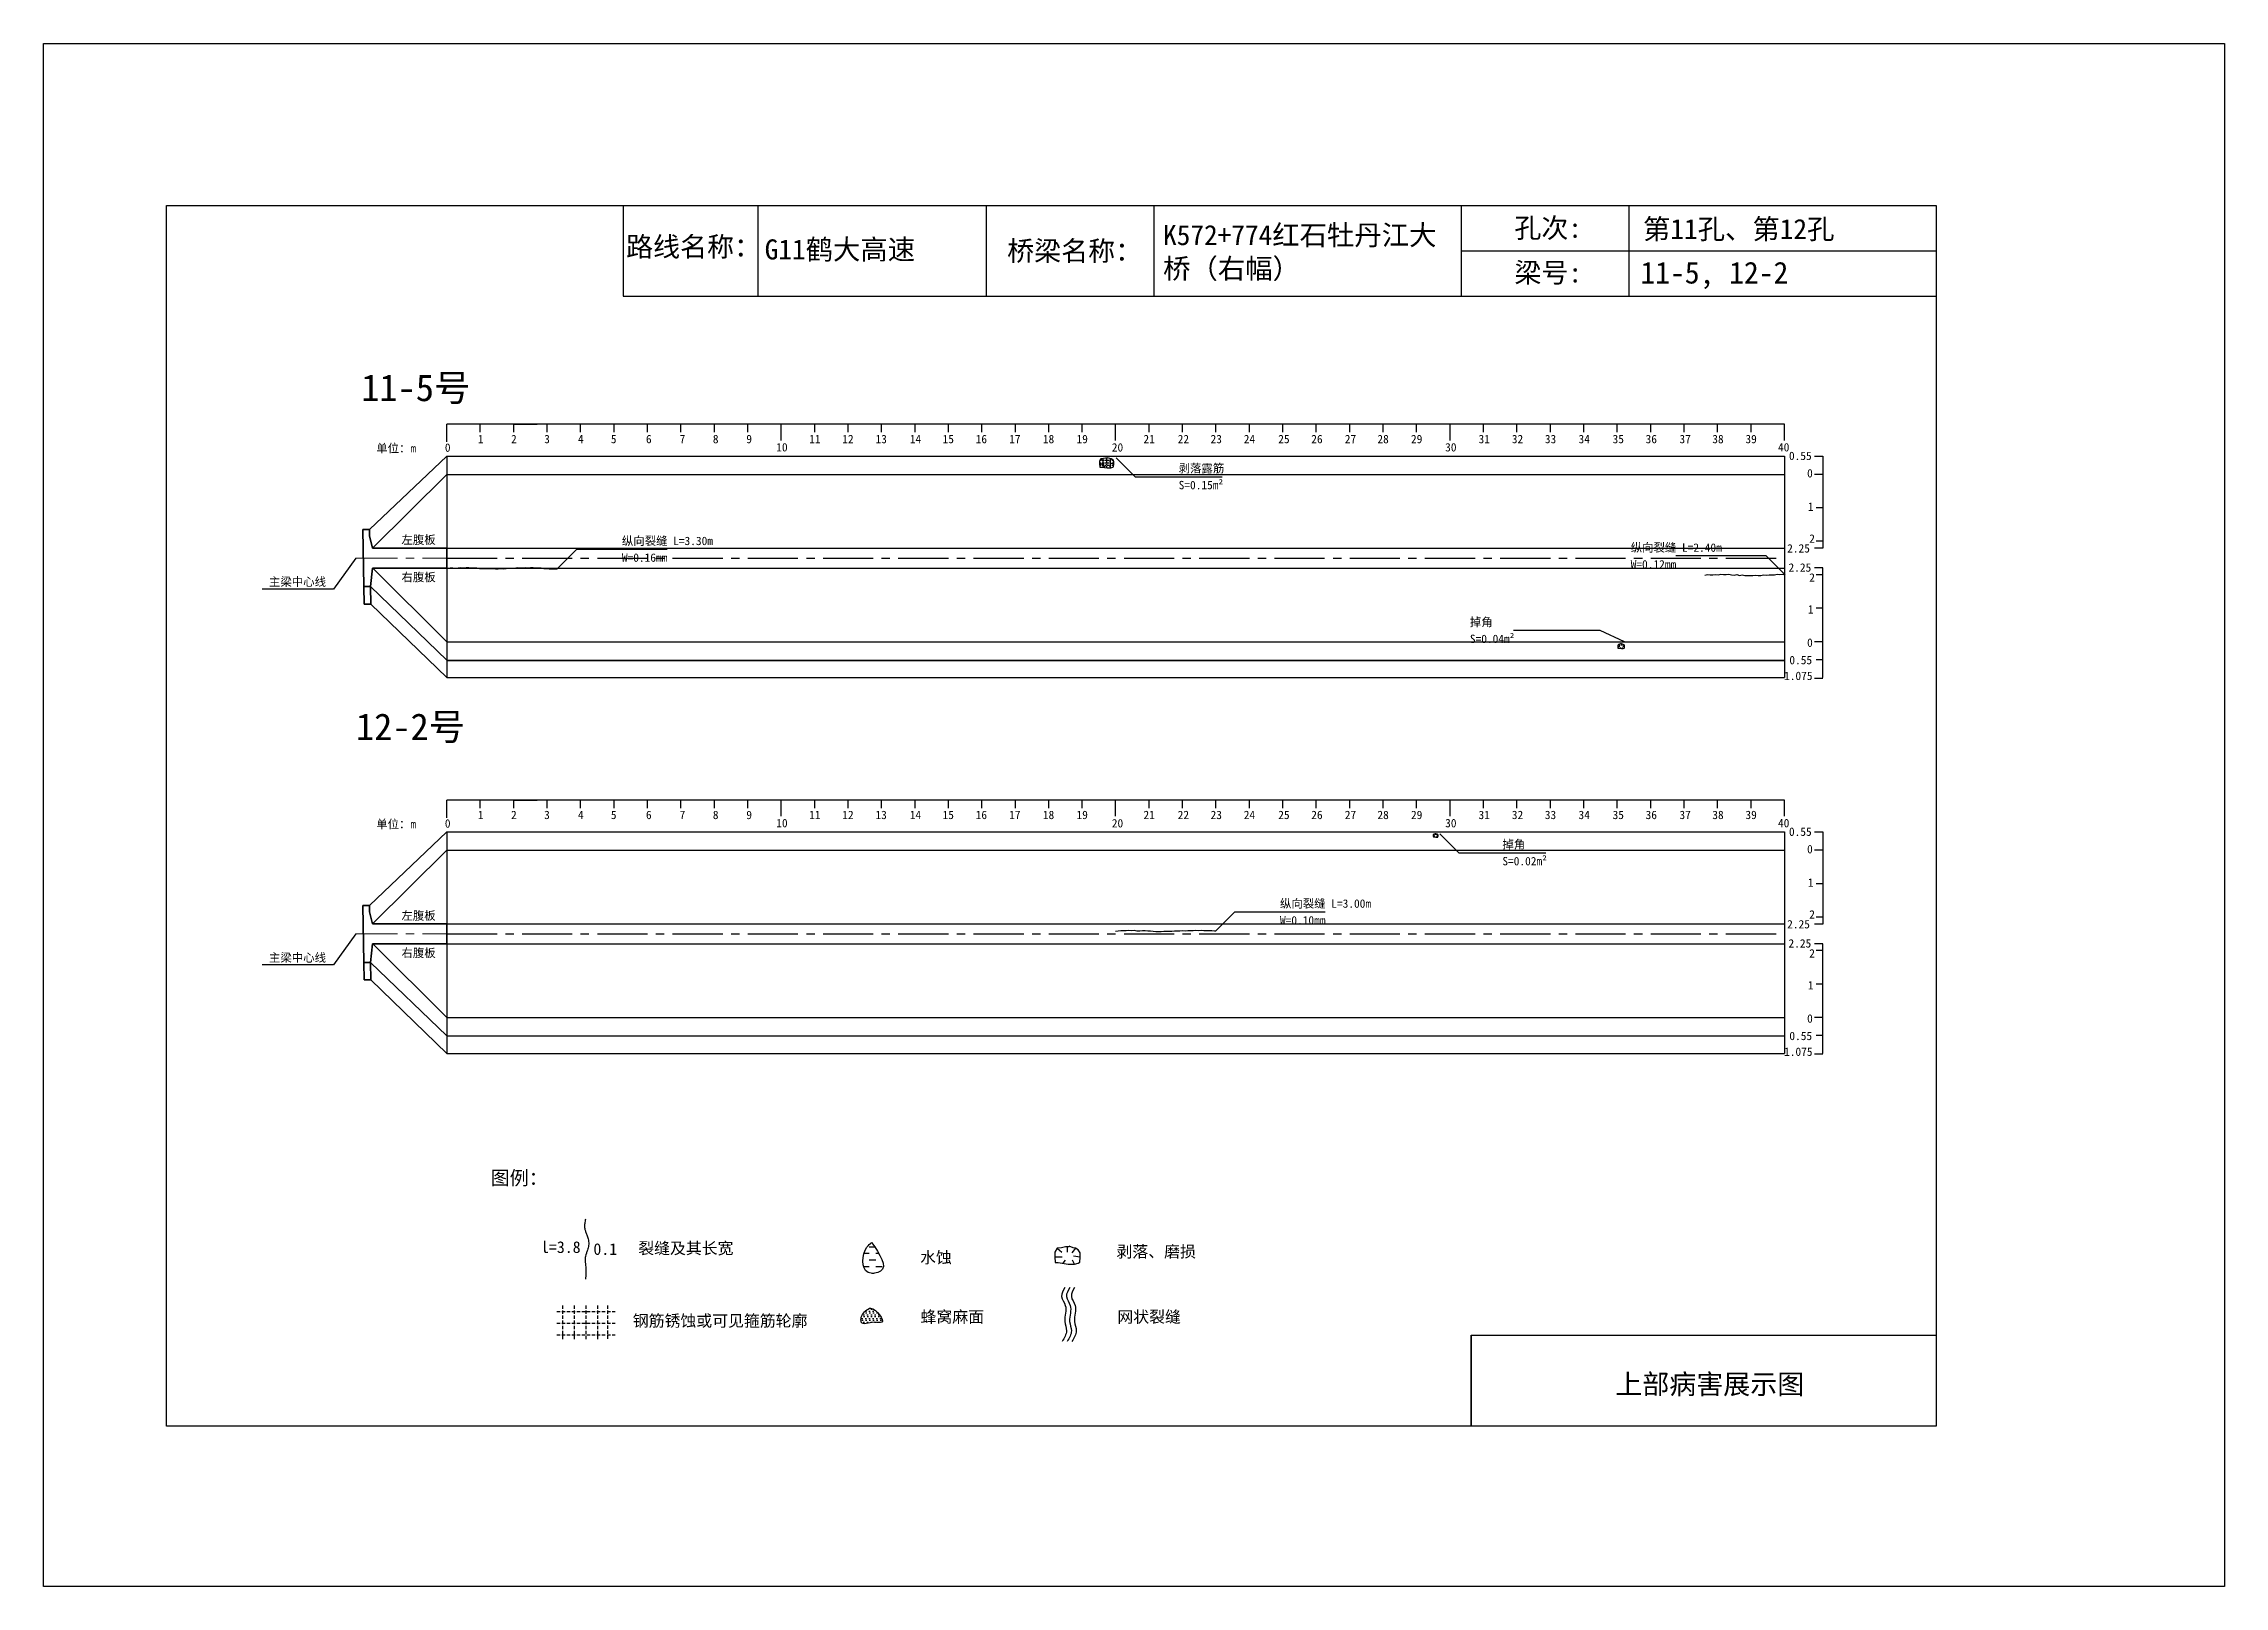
# Model space of a CAD drawing. Header units: millimetres. Extents: x -37 to 615, y -48 to 413.
import ezdxf

# ---------------------------------------------------------------- set-up
doc = ezdxf.new("R2010")
doc.units = ezdxf.units.MM
for name, pattern in [('CENTER', [2, 1.25, -0.25, 0.25, -0.25]), ('CENTER2', [1.125, 0.75, -0.125, 0.125, -0.125]), ('DASHED', [0.75, 0.5, -0.25])]:
    doc.linetypes.add(name, pattern=pattern)
for name, color, linetype in [('加固措施', 7, 'Continuous'), ('图层1', 7, 'Continuous'), ('病害', 5, 'Continuous'), ('轮廓', 3, 'Continuous')]:
    doc.layers.add(name, color=color, linetype=linetype)
doc.layers.add('虚线', color=7, linetype='Continuous', lineweight=30)
doc.styles.get("Standard").update_dxf_attribs({"font": ''})
doc.styles.add('汉字', font='')
doc.styles.get('Standard').set_extended_font_data('SimSun')
doc.styles.get('汉字').set_extended_font_data('SimSun')
pattern_1 = [(0, (-3997.7199, -288.9294), (0.55266586, 1.10533173), [0, -1.10533173])]
pattern_2 = [(0, (-6886.571, -700.7115), (0.55266586, 1.10533173), [0, -1.10533173])]
pattern_3 = [(0, (-3576.1421, -199.0757), (1.9895971, 1.9895971), [1.9895971, -1.9895971])]

# ---------------------------------------------------------------- blocks, each defined once
blk = doc.blocks.new('adfsd')
at = {"lineweight": -2, "ltscale": 0.5}
for p, q in [((1140.897, -3083.694), (1140.936, -3083.729)), ((1140.983, -3083.682), (1140.981, -3083.729)), ((1141.053, -3083.694), (1141.022, -3083.735)), ((1140.876, -3083.768), (1140.94, -3083.769)), ((1140.948, -3083.824), (1140.969, -3083.796)), ((1141.045, -3083.83), (1141.028, -3083.796)), ((1141.094, -3083.772), (1141.036, -3083.763))]:
    blk.add_line(p, q, dxfattribs=at)
blk.add_lwpolyline([(1141, -3083.682), (1140.967, -3083.682), (1140.934, -3083.69), (1140.897, -3083.694), (1140.876, -3083.727), (1140.876, -3083.768), (1140.88, -3083.818), (1140.905, -3083.818), (1140.991, -3083.83), (1141.045, -3083.83), (1141.078, -3083.822), (1141.09, -3083.814), (1141.094, -3083.772), (1141.094, -3083.735), (1141.078, -3083.707), (1141.053, -3083.694), (1141.033, -3083.69), (1141, -3083.678)], dxfattribs=at)
blk = doc.blocks.new('chi')
at = {"color": 0}
for p, q in [((1147.409, -3079.329), (1147.409, -3078.8)), ((1187.409, -3078.8), (1147.409, -3078.8)), ((1148.409, -3079.041), (1148.409, -3078.8)), ((1149.409, -3079.041), (1149.409, -3078.8)), ((1149.409, -3078.8), (1150.109, -3078.8)), ((1150.409, -3079.041), (1150.409, -3078.8)), ((1151.409, -3079.041), (1151.409, -3078.8)), ((1152.409, -3079.041), (1152.409, -3078.8)), ((1153.409, -3079.041), (1153.409, -3078.8)), ((1154.409, -3079.041), (1154.409, -3078.8)), ((1155.409, -3079.041), (1155.409, -3078.8)), ((1156.409, -3079.041), (1156.409, -3078.8)), ((1157.409, -3079.283), (1157.409, -3078.8)), ((1158.409, -3079.041), (1158.409, -3078.8)), ((1159.409, -3079.041), (1159.409, -3078.8)), ((1160.409, -3079.041), (1160.409, -3078.8)), ((1161.409, -3079.041), (1161.409, -3078.8)), ((1162.409, -3079.041), (1162.409, -3078.8)), ((1163.409, -3079.041), (1163.409, -3078.8)), ((1164.409, -3079.041), (1164.409, -3078.8)), ((1165.409, -3079.041), (1165.409, -3078.8)), ((1166.409, -3079.041), (1166.409, -3078.8)), ((1167.409, -3079.283), (1167.409, -3078.8)), ((1168.409, -3079.041), (1168.409, -3078.8)), ((1169.409, -3079.041), (1169.409, -3078.8)), ((1170.409, -3079.041), (1170.409, -3078.8)), ((1171.409, -3079.041), (1171.409, -3078.8)), ((1172.409, -3079.041), (1172.409, -3078.8)), ((1173.409, -3079.041), (1173.409, -3078.8)), ((1174.409, -3079.041), (1174.409, -3078.8)), ((1175.409, -3079.041), (1175.409, -3078.8)), ((1176.409, -3079.041), (1176.409, -3078.8)), ((1177.409, -3079.283), (1177.409, -3078.8)), ((1178.409, -3079.041), (1178.409, -3078.8)), ((1179.409, -3079.041), (1179.409, -3078.8)), ((1180.409, -3079.041), (1180.409, -3078.8)), ((1181.409, -3079.041), (1181.409, -3078.8)), ((1182.409, -3079.041), (1182.409, -3078.8)), ((1183.409, -3079.041), (1183.409, -3078.8)), ((1184.409, -3079.041), (1184.409, -3078.8)), ((1185.409, -3079.041), (1185.409, -3078.8)), ((1186.409, -3079.041), (1186.409, -3078.8)), ((1187.409, -3079.283), (1187.409, -3078.8))]:
    blk.add_line(p, q, dxfattribs=at)
for s, p in [('0', (1147.349, -3079.623)), ('1', (1148.339, -3079.368)), ('2', (1149.328, -3079.368)), ('3', (1150.319, -3079.368)), ('4', (1151.329, -3079.368)), ('5', (1152.313, -3079.368)), ('6', (1153.363, -3079.368)), ('7', (1154.37, -3079.368)), ('8', (1155.363, -3079.368)), ('9', (1156.363, -3079.368)), ('10', (1157.259, -3079.613)), ('11', (1158.242, -3079.368)), ('12', (1159.233, -3079.368)), ('13', (1160.227, -3079.368)), ('14', (1161.252, -3079.368)), ('15', (1162.233, -3079.368)), ('16', (1163.223, -3079.368)), ('17', (1164.224, -3079.368)), ('18', (1165.232, -3079.368)), ('19', (1166.238, -3079.368)), ('20', (1167.294, -3079.617)), ('21', (1168.24, -3079.368)), ('22', (1169.264, -3079.368)), ('23', (1170.247, -3079.368)), ('24', (1171.24, -3079.368)), ('25', (1172.271, -3079.368)), ('26', (1173.258, -3079.368)), ('27', (1174.261, -3079.368)), ('28', (1175.236, -3079.368)), ('29', (1176.24, -3079.368)), ('30', (1177.262, -3079.613)), ('31', (1178.261, -3079.368)), ('32', (1179.256, -3079.368)), ('33', (1180.243, -3079.368)), ('34', (1181.251, -3079.368)), ('35', (1182.269, -3079.368)), ('36', (1183.256, -3079.368)), ('37', (1184.269, -3079.368)), ('38', (1185.251, -3079.368)), ('39', (1186.242, -3079.368)), ('40', (1187.216, -3079.613))]:
    blk.add_text(s, height=0.25).set_placement(p)
blk = doc.blocks.new('kopp')
at = {"color": 0}
for p, q in [((1188.308, -3078.25), (1188.558, -3078.25)), ((1188.558, -3078.25), (1188.558, -3078.8)), ((1188.558, -3078.8), (1188.308, -3078.8)), ((1188.558, -3078.8), (1188.558, -3079.8)), ((1188.558, -3079.8), (1188.358, -3079.8)), ((1188.558, -3079.8), (1188.558, -3079.8)), ((1188.558, -3079.8), (1188.558, -3080.8)), ((1188.558, -3081.009), (1188.308, -3081.009)), ((1188.558, -3080.8), (1188.358, -3080.8)), ((1188.558, -3080.8), (1188.558, -3081.009)), ((1188.558, -3081.592), (1188.308, -3081.592)), ((1188.558, -3081.8), (1188.358, -3081.8)), ((1188.558, -3081.8), (1188.558, -3081.592)), ((1188.558, -3082.8), (1188.558, -3081.8)), ((1188.558, -3082.8), (1188.358, -3082.8)), ((1188.558, -3083.8), (1188.558, -3082.8)), ((1188.558, -3082.8), (1188.558, -3082.8)), ((1188.558, -3083.8), (1188.308, -3083.8)), ((1188.558, -3084.875), (1188.558, -3083.8)), ((1188.558, -3084.338), (1188.358, -3084.338)), ((1188.308, -3084.888), (1188.558, -3084.888))]:
    blk.add_line(p, q, dxfattribs=at)
for s, p in [('0.55', (1187.543, -3078.37)), ('0', (1188.086, -3078.891)), ('1', (1188.109, -3079.89)), ('2', (1188.15, -3080.842)), ('2.25', (1187.49, -3081.135)), ('2.25', (1187.53, -3081.708)), ('2', (1188.15, -3082.006)), ('1', (1188.109, -3082.959)), ('0', (1188.086, -3083.954)), ('0.55', (1187.556, -3084.474)), ('1.075', (1187.398, -3084.946))]:
    blk.add_text(s, height=0.25).set_placement(p)

msp = doc.modelspace()

# ---------------------------------------------------------------- hatches: boundary and pattern name
at = {"layer": '加固措施', "lineweight": -2}
h = msp.add_hatch(dxfattribs=at)
h.set_pattern_fill('DASH', color=256, scale=0.626645)
h.set_pattern_definition(pattern_3)
edge = h.paths.add_edge_path()
edge.add_spline(control_points=[(210.85, 54.88), (210.36, 54.45), (208.03, 52.39), (207.41, 44.9), (216.74, 46.23), (213.29, 51.3), (210.85, 54.88)], knot_values=[0, 0, 0, 0, 3.237042, 15.187225, 21.182779, 35.601669, 35.601669, 35.601669, 35.601669], degree=3, periodic=0)
h = msp.add_hatch(dxfattribs=at)
h.set_pattern_fill('DASH', color=256, scale=0.626645)
h.set_pattern_definition(pattern_3)
edge = h.paths.add_edge_path()
edge.add_spline(control_points=[(210.85, 54.88), (210.36, 54.45), (208.03, 52.39), (207.41, 44.9), (216.74, 46.23), (213.29, 51.3), (210.85, 54.88)], knot_values=[0, 0, 0, 0, 3.237042, 15.187225, 21.182779, 35.601669, 35.601669, 35.601669, 35.601669], degree=3, periodic=0)
h = msp.add_hatch(dxfattribs=at)
h.set_pattern_fill('DOTS', scale=0.696272)
h.set_pattern_definition(pattern_1)
edge = h.paths.add_edge_path()
edge.add_spline(control_points=[(210.19, 35.22), (209.15, 34.51), (207.68, 33.49), (207.52, 29.75), (211, 31.47), (215.72, 30.12), (212.21, 35.3), (210.31, 35.22), (210.19, 35.22)], knot_values=[0, 0, 0, 0, 5.205471, 7.397577, 12.944796, 16.169923, 23.88441, 24.400432, 24.400432, 24.400432, 24.400432], degree=3, periodic=0)
h = msp.add_hatch(dxfattribs=at)
h.set_pattern_fill('DOTS', scale=0.696272)
h.set_pattern_definition(pattern_1)
edge = h.paths.add_edge_path()
edge.add_spline(control_points=[(210.19, 35.22), (209.15, 34.51), (207.68, 33.49), (207.52, 29.75), (211, 31.47), (215.72, 30.12), (212.21, 35.3), (210.31, 35.22), (210.19, 35.22)], knot_values=[0, 0, 0, 0, 5.205471, 7.397577, 12.944796, 16.169923, 23.88441, 24.400432, 24.400432, 24.400432, 24.400432], degree=3, periodic=0)
at = {"layer": '病害', "lineweight": -2}
h = msp.add_hatch(dxfattribs=at)
h.set_pattern_fill('DOTS', color=4, scale=0.696272, style=0)
h.set_pattern_definition(pattern_2)
edge = h.paths.add_edge_path()
edge.add_spline(control_points=[(210.19, 35.22), (209.15, 34.51), (207.68, 33.49), (207.52, 29.75), (211, 31.47), (215.72, 30.12), (212.21, 35.3), (210.31, 35.22), (210.19, 35.22)], knot_values=[0, 0, 0, 0, 1.041094, 1.479515, 2.588959, 3.233985, 4.776882, 4.880086, 4.880086, 4.880086, 4.880086], degree=3, periodic=0)
h = msp.add_hatch(dxfattribs=at)
h.set_pattern_fill('DOTS', color=4, scale=0.696272, style=0)
h.set_pattern_definition(pattern_2)
edge = h.paths.add_edge_path()
edge.add_spline(control_points=[(210.19, 35.22), (209.15, 34.51), (207.68, 33.49), (207.52, 29.75), (211, 31.47), (215.72, 30.12), (212.21, 35.3), (210.31, 35.22), (210.19, 35.22)], knot_values=[0, 0, 0, 0, 1.041094, 1.479515, 2.588959, 3.233985, 4.776882, 4.880086, 4.880086, 4.880086, 4.880086], degree=3, periodic=0)

# ---------------------------------------------------------------- linework, layer by layer
at = {"color": 0, "linetype": 'ByBlock'}
for p, q in [((0, 364.85), (529.17, 364.85)), ((0, 0), (0, 364.85)), ((136.5, 364.85), (136.5, 337.72)), ((245.1, 364.85), (245.1, 337.72)), ((387.13, 364.85), (387.13, 337.72)), ((437.29, 364.79), (437.29, 337.66)), ((529.17, 364.85), (529.17, 0)), ((136.5, 337.72), (529.17, 337.72)), ((390.12, 0), (390.12, 27.12)), ((390.12, 27.12), (529.17, 27.12)), ((529.17, 0), (0, 0))]:
    msp.add_line(p, q, dxfattribs=at)
at = {"color": 0}
for p, q in [((60.65, 267.93), (83.82, 289.93)), ((83.82, 289.93), (83.82, 223.68)), ((83.82, 289.93), (483.82, 289.93)), ((483.82, 289.93), (483.82, 223.68)), ((61.57, 262.43), (83.82, 284.43)), ((83.82, 262.43), (483.82, 262.43)), ((483.82, 262.43), (483.82, 259.43)), ((56.57, 259.43), (49.96, 250.17)), ((61.64, 256.43), (83.82, 234.43)), ((83.82, 256.43), (483.82, 256.43)), ((49.96, 250.17), (28.63, 250.17)), ((60.99, 250.93), (83.82, 228.93)), ((61.09, 245.68), (83.82, 223.68)), ((83.82, 234.43), (483.82, 234.43)), ((83.82, 228.93), (483.82, 228.93)), ((83.82, 228.81), (483.82, 228.81)), ((83.82, 223.68), (483.82, 223.68)), ((60.65, 155.59), (83.82, 177.59)), ((83.82, 177.59), (83.82, 111.34)), ((83.82, 177.59), (483.82, 177.59)), ((483.82, 177.59), (483.82, 111.34)), ((61.57, 150.08), (83.82, 172.09)), ((83.82, 172.09), (483.82, 172.09)), ((83.82, 150.09), (483.82, 150.09)), ((483.82, 150.09), (483.82, 147.09)), ((56.57, 147.09), (49.96, 137.83)), ((61.64, 144.09), (83.82, 122.09)), ((83.82, 144.09), (483.82, 144.09)), ((49.96, 137.83), (28.63, 137.83)), ((60.99, 138.59), (83.82, 116.59)), ((61.09, 133.34), (83.82, 111.34)), ((83.82, 122.09), (483.82, 122.09)), ((83.82, 116.59), (483.82, 116.59)), ((83.82, 111.34), (483.82, 111.34))]:
    msp.add_line(p, q, dxfattribs=at)
at = {"color": 1, "linetype": 'DASHED'}
for p, q in [((279, 288.65), (283.3, 288.65)), ((279, 287.9), (283.3, 287.9)), ((279, 287.15), (283.3, 287.15)), ((280.08, 286.4), (280.08, 289.4)), ((281.15, 286.4), (281.15, 289.4)), ((282.23, 286.4), (282.23, 289.4))]:
    msp.add_line(p, q, dxfattribs=at)
at = {"color": 7}
for p, q in [((279, 287.62), (280.27, 287.6)), ((279.41, 289.08), (280.19, 288.4)), ((280.42, 286.52), (280.83, 287.07)), ((281.11, 289.32), (281.07, 288.4)), ((282.49, 289.08), (281.87, 288.28)), ((282.33, 286.4), (281.99, 287.07)), ((283.3, 287.54), (282.15, 287.72)), ((434, 232.97), (434.59, 232.96)), ((434.19, 233.64), (434.55, 233.33)), ((434.66, 232.46), (434.85, 232.71)), ((434.98, 233.76), (434.96, 233.33)), ((435.62, 233.64), (435.34, 233.27)), ((435.55, 232.4), (435.39, 232.71)), ((436, 232.93), (435.47, 233.01)), ((378.8, 176.41), (379.22, 176.4)), ((378.94, 176.89), (379.2, 176.67)), ((379.27, 176.04), (379.41, 176.22)), ((379.5, 176.97), (379.49, 176.67)), ((379.96, 176.89), (379.76, 176.63)), ((379.91, 176), (379.8, 176.22)), ((380.23, 176.38), (379.85, 176.44))]:
    msp.add_line(p, q, dxfattribs=at)
msp.add_line((83.82, 284.43), (483.82, 284.43))
at = {"color": 1, "linetype": 'CENTER2', "ltscale": 20}
for p, q in [((83.82, 259.43), (483.82, 259.43)), ((83.82, 147.09), (483.82, 147.09))]:
    msp.add_line(p, q, dxfattribs=at)
at = {"color": 1, "linetype": 'DASHED', "ltscale": 2}
for p, q in [((116.71, 34.25), (134.11, 34.25)), ((116.71, 34.25), (134.11, 34.25)), ((118.45, 35.99), (118.45, 25.55)), ((118.45, 35.99), (118.45, 25.55)), ((121.93, 35.99), (121.93, 25.55)), ((121.93, 35.99), (121.93, 25.55)), ((125.41, 35.99), (125.41, 25.55)), ((125.41, 35.99), (125.41, 25.55)), ((128.89, 35.99), (128.89, 25.55)), ((128.89, 35.99), (128.89, 25.55)), ((131.87, 36.02), (131.87, 25.57)), ((131.87, 36.02), (131.87, 25.57)), ((116.71, 30.77), (134.11, 30.77)), ((116.71, 30.77), (134.11, 30.77)), ((116.71, 27.29), (134.11, 27.29)), ((116.71, 27.29), (134.11, 27.29))]:
    msp.add_line(p, q, dxfattribs=at)
at = {"color": 3, "linetype": 'ByBlock'}
msp.add_lwpolyline([(-36.77, 413.19), (615.38, 413.19), (615.38, -47.93), (-36.77, -47.93)], close=True, dxfattribs=at)
at = {"color": 7}
for points in [[(281.43, 289.32), (280.79, 289.32), (280.14, 289.16), (279.41, 289.08), (279, 288.43), (279, 287.62), (279.08, 286.64), (279.57, 286.64), (281.27, 286.4), (282.33, 286.4), (282.98, 286.56), (283.22, 286.72), (283.3, 287.54), (283.3, 288.26), (282.98, 288.83), (282.49, 289.08), (282.08, 289.16), (281.43, 289.4)], [(284, 289.4), (289.66, 283.74), (315.66, 283.74)], [(117, 256.4), (122.66, 262.06), (149.66, 262.06)], [(84, 256.4), (84.8, 256.5), (85.6, 256.48), (86.4, 256.43), (87.2, 256.53), (88, 256.63), (88.8, 256.46), (89.6, 256.6), (90.4, 256.6), (91.2, 256.51), (92, 256.46), (92.8, 256.52), (93.6, 256.3), (94.4, 256.35), (95.2, 256.3), (96, 256.32), (96.8, 256.26), (97.6, 256.33), (98.4, 256.17), (99.2, 256.18), (100, 256.3), (100.8, 256.22), (101.6, 256.29), (102.4, 256.4), (103.2, 256.43), (104, 256.42), (104.8, 256.59), (105.6, 256.53), (106.4, 256.53), (107.2, 256.57), (108, 256.47), (108.8, 256.58), (109.6, 256.59), (110.4, 256.52), (111.2, 256.51), (112, 256.46), (112.8, 256.32), (113.6, 256.33), (114.4, 256.25), (115.2, 256.24), (116, 256.25), (116.8, 256.23), (117, 256.4)], [(484, 254.4), (478.34, 260.06), (451.34, 260.06)], [(460, 254.3), (460.8, 254.5), (461.6, 254.42), (462.4, 254.43), (463.2, 254.54), (464, 254.46), (464.8, 254.6), (465.6, 254.48), (466.4, 254.47), (467.2, 254.58), (468, 254.43), (468.8, 254.36), (469.6, 254.47), (470.4, 254.25), (471.2, 254.39), (472, 254.22), (472.8, 254.19), (473.6, 254.2), (474.4, 254.19), (475.2, 254.29), (476, 254.18), (476.8, 254.21), (477.6, 254.4), (478.4, 254.33), (479.2, 254.38), (480, 254.39), (480.8, 254.4), (481.6, 254.57), (482.4, 254.54), (483.2, 254.6), (484, 254.4)], [(436, 234.4), (428.75, 237.78), (402.75, 237.78)], [(435.13, 233.76), (434.83, 233.76), (434.53, 233.68), (434.19, 233.64), (434, 233.34), (434, 232.97), (434.04, 232.51), (434.26, 232.51), (435.06, 232.4), (435.55, 232.4), (435.85, 232.48), (435.96, 232.55), (436, 232.93), (436, 233.27), (435.85, 233.53), (435.62, 233.64), (435.43, 233.68), (435.13, 233.8)], [(379.61, 176.97), (379.4, 176.97), (379.18, 176.92), (378.94, 176.89), (378.8, 176.68), (378.8, 176.41), (378.83, 176.08), (378.99, 176.08), (379.56, 176), (379.91, 176), (380.13, 176.05), (380.21, 176.11), (380.23, 176.38), (380.23, 176.62), (380.13, 176.81), (379.96, 176.89), (379.83, 176.92), (379.61, 177)], [(380.8, 177), (386.46, 171.34), (412.46, 171.34)], [(313.8, 148), (319.46, 153.66), (346.46, 153.66)], [(283.8, 147.92), (284.6, 148.02), (285.4, 148.11), (286.2, 148.08), (287, 148.06), (287.8, 148.23), (288.6, 148.06), (289.4, 148.21), (290.2, 148.05), (291, 148.02), (291.8, 148.12), (292.6, 148.09), (293.4, 148), (294.2, 147.97), (295, 147.93), (295.8, 147.85), (296.6, 147.79), (297.4, 147.82), (298.2, 147.88), (299, 147.91), (299.8, 147.95), (300.6, 147.95), (301.4, 148.03), (302.2, 148), (303, 147.99), (303.8, 148.07), (304.6, 148.03), (305.4, 148.15), (306.2, 148.08), (307, 148.07), (307.8, 148.22), (308.6, 148.11), (309.4, 148.17), (310.2, 148.1), (311, 148.11), (311.8, 148.08), (312.6, 148.07), (313.4, 148), (313.8, 148)]]:
    msp.add_lwpolyline(points, dxfattribs=at)
for points in [[(268.59, 41.36), (268.08, 40.47), (267.03, 38.67), (269.71, 35.55), (267.97, 31.9), (269.63, 28.26), (268.46, 26.35), (267.82, 25.31)], [(268.59, 41.36), (268.08, 40.47), (267.03, 38.67), (269.71, 35.55), (267.97, 31.9), (269.63, 28.26), (268.46, 26.35), (267.82, 25.31)], [(270.07, 41.36), (269.55, 40.47), (268.51, 38.67), (271.18, 35.55), (269.44, 31.9), (271.1, 28.26), (269.94, 26.35), (269.3, 25.31)], [(270.07, 41.36), (269.55, 40.47), (268.51, 38.67), (271.18, 35.55), (269.44, 31.9), (271.1, 28.26), (269.94, 26.35), (269.3, 25.31)], [(271.52, 41.36), (271, 40.47), (269.96, 38.67), (272.63, 35.55), (270.89, 31.9), (272.55, 28.26), (271.39, 26.35), (270.75, 25.31)], [(271.52, 41.36), (271, 40.47), (269.96, 38.67), (272.63, 35.55), (270.89, 31.9), (272.55, 28.26), (271.39, 26.35), (270.75, 25.31)]]:
    msp.add_open_spline(points, degree=3, knots=[0, 0, 0, 0, 2.808133, 5.677796, 10.461234, 13.324406, 16.732801, 16.732801, 16.732801, 16.732801])
at = {"lineweight": -2}
msp.add_open_spline([(210.19, 35.22), (209.15, 34.51), (207.68, 33.49), (207.52, 29.75), (211, 31.47), (215.72, 30.12), (212.21, 35.3), (210.31, 35.22), (210.19, 35.22)], degree=3, knots=[0, 0, 0, 0, 3.624423, 5.150725, 9.013098, 11.258664, 16.630045, 16.989336, 16.989336, 16.989336, 16.989336], dxfattribs=at)
msp.add_open_spline([(210.19, 35.22), (209.15, 34.51), (207.68, 33.49), (207.52, 29.75), (211, 31.47), (215.72, 30.12), (212.21, 35.3), (210.31, 35.22), (210.19, 35.22)], degree=3, knots=[0, 0, 0, 0, 3.624423, 5.150725, 9.013098, 11.258664, 16.630045, 16.989336, 16.989336, 16.989336, 16.989336], dxfattribs=at)
at = {"layer": '加固措施', "lineweight": -2}
msp.add_open_spline([(210.85, 54.88), (210.36, 54.45), (208.03, 52.39), (207.41, 44.9), (216.74, 46.23), (213.29, 51.3), (210.85, 54.88)], degree=3, knots=[0, 0, 0, 0, 2.028466, 9.51698, 13.274057, 22.309569, 22.309569, 22.309569, 22.309569], dxfattribs=at)
msp.add_open_spline([(210.85, 54.88), (210.36, 54.45), (208.03, 52.39), (207.41, 44.9), (216.74, 46.23), (213.29, 51.3), (210.85, 54.88)], degree=3, knots=[0, 0, 0, 0, 2.028466, 9.51698, 13.274057, 22.309569, 22.309569, 22.309569, 22.309569], dxfattribs=at)
at = {"layer": '图层1', "lineweight": -2}
msp.add_open_spline([(125.25, 61.82), (125.22, 61.61), (125.18, 61.39), (125.07, 60.75), (125.02, 60.35), (124.99, 59.78), (125, 59.6), (125.02, 59.31), (125.03, 59.21), (125.06, 59), (125.09, 58.89), (125.19, 58.51), (125.29, 58.21), (125.54, 57.57), (125.69, 57.22), (125.96, 56.46), (126.09, 56.04), (126.21, 55.34), (126.24, 55.06), (126.25, 54.51), (126.23, 54.25), (126.16, 53.74), (126.11, 53.5), (126, 53.03), (125.93, 52.81), (125.76, 52.25), (125.64, 51.93), (125.45, 51.33), (125.36, 51.04), (125.27, 50.66), (125.24, 50.54), (125.21, 50.32), (125.2, 50.23), (125.18, 50.03), (125.17, 49.92), (125.17, 49.54), (125.18, 49.25), (125.23, 48.62), (125.27, 48.29), (125.33, 47.7), (125.35, 47.46), (125.38, 47), (125.39, 46.78), (125.4, 46.36), (125.4, 46.16), (125.39, 45.54), (125.37, 45.14), (125.32, 44.45), (125.3, 44.15), (125.27, 43.85)], degree=3, knots=[0, 0, 0, 0, 0.93103, 0.93103, 2.904338, 2.904338, 3.933552, 3.933552, 4.598026, 4.598026, 5.2625, 5.2625, 6.799065, 6.799065, 8.335629, 8.335629, 9.872194, 9.872194, 10.744529, 10.744529, 11.616864, 11.616864, 12.4892, 12.4892, 13.361535, 13.361535, 14.755665, 14.755665, 16.149795, 16.149795, 16.835641, 16.835641, 17.410365, 17.410365, 17.98509, 17.98509, 19.45733, 19.45733, 20.929571, 20.929571, 21.910052, 21.910052, 22.722819, 22.722819, 23.535585, 23.535585, 25.161117, 25.161117, 26.428502, 26.428502, 26.428502, 26.428502], dxfattribs=at)
msp.add_open_spline([(125.25, 61.82), (125.22, 61.61), (125.18, 61.39), (125.07, 60.75), (125.02, 60.35), (124.99, 59.78), (125, 59.6), (125.02, 59.31), (125.03, 59.21), (125.06, 59), (125.09, 58.89), (125.19, 58.51), (125.29, 58.21), (125.54, 57.57), (125.69, 57.22), (125.96, 56.46), (126.09, 56.04), (126.21, 55.34), (126.24, 55.06), (126.25, 54.51), (126.23, 54.25), (126.16, 53.74), (126.11, 53.5), (126, 53.03), (125.93, 52.81), (125.76, 52.25), (125.64, 51.93), (125.45, 51.33), (125.36, 51.04), (125.27, 50.66), (125.24, 50.54), (125.21, 50.32), (125.2, 50.23), (125.18, 50.03), (125.17, 49.92), (125.17, 49.54), (125.18, 49.25), (125.23, 48.62), (125.27, 48.29), (125.33, 47.7), (125.35, 47.46), (125.38, 47), (125.39, 46.78), (125.4, 46.36), (125.4, 46.16), (125.39, 45.54), (125.37, 45.14), (125.32, 44.45), (125.3, 44.15), (125.27, 43.85)], degree=3, knots=[0, 0, 0, 0, 0.93103, 0.93103, 2.904338, 2.904338, 3.933552, 3.933552, 4.598026, 4.598026, 5.2625, 5.2625, 6.799065, 6.799065, 8.335629, 8.335629, 9.872194, 9.872194, 10.744529, 10.744529, 11.616864, 11.616864, 12.4892, 12.4892, 13.361535, 13.361535, 14.755665, 14.755665, 16.149795, 16.149795, 16.835641, 16.835641, 17.410365, 17.410365, 17.98509, 17.98509, 19.45733, 19.45733, 20.929571, 20.929571, 21.910052, 21.910052, 22.722819, 22.722819, 23.535585, 23.535585, 25.161117, 25.161117, 26.428502, 26.428502, 26.428502, 26.428502], dxfattribs=at)
at = {"layer": '病害', "color": 5}
for p, q in [((136.5, 364.85), (136.5, 337.72)), ((245.1, 364.85), (245.1, 337.72)), ((387.13, 364.85), (387.13, 337.72)), ((529.17, 364.85), (529.17, 337.72)), ((136.5, 337.72), (386.58, 337.72)), ((386.58, 337.72), (529.17, 337.72)), ((390.12, 27.12), (529.17, 27.12)), ((390.12, 27.12), (390.12, 0)), ((529.17, 27.12), (529.17, 0))]:
    msp.add_line(p, q, dxfattribs=at)
at = {"layer": '病害', "color": 0}
for p, q in [((176.83, 364.85), (176.83, 337.72)), ((295.25, 364.85), (295.25, 337.72)), ((387.14, 351.23), (529.17, 351.23))]:
    msp.add_line(p, q, dxfattribs=at)
at = {"layer": '虚线', "linetype": 'CENTER', "lineweight": 18, "ltscale": 10}
for p, q in [((56.57, 259.43), (83.82, 259.43)), ((56.57, 147.09), (83.82, 147.09))]:
    msp.add_line(p, q, dxfattribs=at)
at = {"layer": '轮廓', "color": 5, "lineweight": 35}
for p, q in [((58.99, 250.93), (58.65, 267.93)), ((58.65, 267.93), (60.65, 267.93)), ((60.69, 266.05), (60.65, 267.93)), ((61.57, 262.43), (60.69, 266.05)), ((83.82, 262.43), (61.57, 262.43)), ((83.82, 256.43), (83.82, 262.43)), ((60.99, 250.93), (61.63, 256.43)), ((83.82, 256.43), (61.63, 256.43)), ((58.99, 250.93), (60.99, 250.93)), ((59.09, 245.68), (58.99, 250.93)), ((61.09, 245.68), (60.99, 250.93)), ((59.09, 245.68), (61.09, 245.68)), ((58.99, 138.59), (58.65, 155.59)), ((58.65, 155.59), (60.65, 155.59)), ((60.69, 153.71), (60.65, 155.59)), ((61.57, 150.08), (60.69, 153.71)), ((83.82, 150.08), (61.57, 150.08)), ((83.82, 144.08), (83.82, 150.08)), ((60.99, 138.59), (61.63, 144.09)), ((83.82, 144.09), (61.63, 144.09)), ((58.99, 138.59), (60.99, 138.59)), ((59.09, 133.34), (58.99, 138.59)), ((61.09, 133.34), (60.99, 138.59)), ((59.09, 133.34), (61.09, 133.34))]:
    msp.add_line(p, q, dxfattribs=at)

# ---------------------------------------------------------------- block references
at = {"color": 0}
for name, p, xscale, yscale, zscale in [('chi', (-11390.27, 31087.43), 9.999999999994273, 9.999999999994273, 9.999999999994273), ('kopp', (-11390.27, 31072.43), 9.999999999994273, 9.999999999994273, 9.999999999994273), ('chi', (-11390.27, 30975.09), 9.999999999994273, 9.999999999994273, 9.999999999994273), ('kopp', (-11390.27, 30960.09), 9.999999999994273, 9.999999999994273, 9.999999999994273), ('adfsd', (-39452.38, 107407.64), 34.81359766870787, 34.81359766870787, 34.81359766870787), ('adfsd', (-39452.38, 107407.64), 34.81359766870787, 34.81359766870787, 34.81359766870787)]:
    msp.add_blockref(name, p, dxfattribs=dict(at, xscale=xscale, yscale=yscale, zscale=zscale))

# ---------------------------------------------------------------- texts
for s, p in [('单位：m', (62.7, 290.99)), ('左腹板', (70.24, 263.64)), ('右腹板', (70.24, 252.47)), ('主梁中心线', (30.63, 251.08)), ('单位：m', (62.7, 178.65)), ('左腹板', (70.24, 151.3)), ('主梁中心线', (30.63, 138.73)), ('右腹板', (70.24, 140.13))]:
    msp.add_text(s, height=2.5).set_placement(p)
at = {"color": 7}
for s, p in [('剥落露筋', (302.66, 284.99)), ('S=0.15m²', (302.66, 279.99)), ('纵向裂缝 L=3.30m', (136.16, 263.31)), ('纵向裂缝 L=2.40m', (437.84, 261.31)), ('W=0.16mm', (136.16, 258.31)), ('W=0.12mm', (437.84, 256.31)), ('掉角', (389.75, 239.03)), ('S=0.04m²', (389.75, 234.03)), ('掉角', (399.46, 172.59)), ('S=0.02m²', (399.46, 167.59)), ('纵向裂缝 L=3.00m', (332.96, 154.91)), ('W=0.10mm', (332.96, 149.91))]:
    msp.add_text(s, height=2.5, dxfattribs=at).set_placement(p)
at = {"linetype": 'ByBlock', "attachment_point": 1, "style": '汉字'}
for s, insert, char_height, width in [('K572+774红石牡丹江大桥（右幅）', (298, 358.97), 6, 87.5474), ('{\\C0;第11孔、第12孔}', (441.52, 360.78), 6, 77.4135), ('{\\C0;G11鹤大高速}', (178.87, 354.68), 6, 62.8604), ('{\\C0;11-5, 12-2}', (440.75, 347.98), 6.5, 84.1186), ('{\\C0;11-5号}', (58.2, 314.34), 8, 49.3496), ('{\\C0;12-2号}', (56.63, 213.01), 8, 49.3496)]:
    msp.add_mtext(s, dxfattribs=dict(at, insert=insert, char_height=char_height, width=width))
at = {"layer": '图层1', "style": '汉字'}
for s, p in [('孔次:', (403.05, 355.16)), ('路线名称：', (137.42, 349.54)), ('桥梁名称：', (251.38, 348.29)), ('梁号:', (403.08, 341.8)), ('上部病害展示图', (433.23, 9.56))]:
    msp.add_text(s, height=5.918, dxfattribs=at).set_placement(p)
at = {"layer": '图层1', "lineweight": -2, "attachment_point": 1}
for s, insert, char_height in [('图例：', (96.91, 76.23), 4.178), ('图例：', (96.91, 76.23), 4.178), ('l=3.8', (111.98, 55.21), 3.481), ('l=3.8', (111.98, 55.21), 3.481), ('0.1', (127.65, 54.63), 3.481), ('0.1', (127.65, 54.63), 3.481), ('裂缝及其长宽', (141.05, 54.88), 3.481), ('裂缝及其长宽', (141.05, 54.88), 3.481), ('水蚀', (225.33, 52.14), 3.481), ('水蚀', (225.33, 52.14), 3.481), ('剥落、磨损', (284.06, 53.89), 3.481), ('剥落、磨损', (284.06, 53.89), 3.481), ('钢筋锈蚀或可见箍筋轮廓', (139.42, 33.21), 3.4814), ('钢筋锈蚀或可见箍筋轮廓', (139.42, 33.21), 3.4814), ('蜂窝麻面', (225.48, 34.38), 3.481), ('蜂窝麻面', (225.48, 34.38), 3.481), ('网状裂缝', (284.32, 34.39), 3.481), ('网状裂缝', (284.32, 34.39), 3.481)]:
    msp.add_mtext(s, dxfattribs=dict(at, insert=insert, char_height=char_height))

doc.saveas('drawing.dxf')
